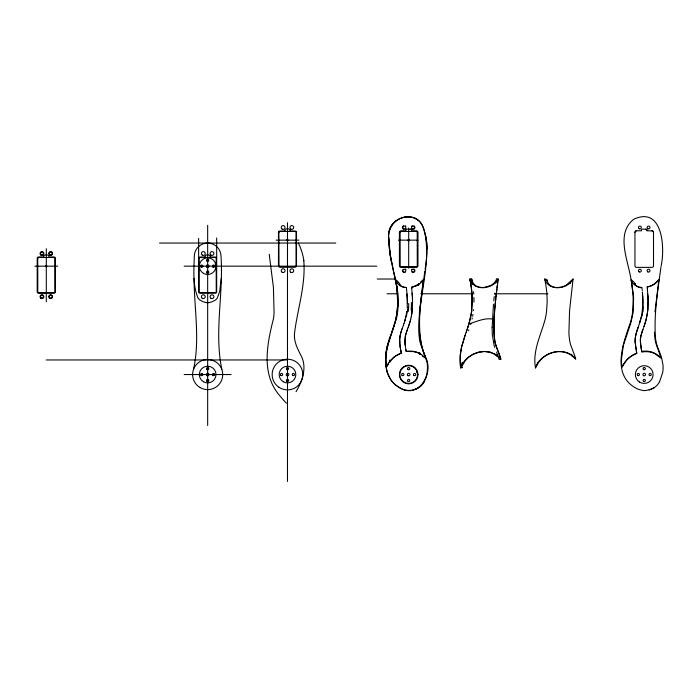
<?xml version="1.0" encoding="UTF-8"?>
<svg xmlns="http://www.w3.org/2000/svg" width="698" height="698" viewBox="0 0 698 698"><rect width="100%" height="100%" fill="white"/><g stroke="black" fill="none" stroke-linecap="round" stroke-linejoin="round"><path stroke-width="1.05" d="M404.997 343.163L405.678 334.674M407.344 302.539L407.335 301.004M412.544 301.92L412.335 308.429M460.017 360.849L460.165 356.608M648.067 300.157L647.823 309.162M473.968 302.138L473.898 297.409M642.884 302.487L642.858 304.433M407.344 302.775L407.196 307.321M388.716 237.023C386.352 216.781 418.259 207.917 423.826 229.232C435.351 271.635 406.707 317.258 426.225 358.606C433.327 374.73 418.442 398.218 400.626 388.324M404.849 340.24L404.857 340.022A19.753 19.649 -38.5 0 1 404.962 338.46L404.988 338.076M492.142 327.196L493.469 304.206M407.335 303.49L407.344 301.501M642.875 303.482L642.867 300.533M388.891 234.554C388.838 217.924 413.74 209.435 421.958 224.869C428.624 238.646 427.516 254.578 425.082 269.254M424.803 271.208C421.077 300.986 414.141 332.806 426.871 361.25C428.528 369.792 426.906 379.921 420.51 386.238C415.101 390.845 406.969 391.944 400.722 388.376M398.209 303.298L398.13 306.038M638.548 326.324L641.689 315.671L642.858 304.468M206.407 302.609A17.59 17.59 0 0 1 202.909 301.615L200.056 300.14A8.804 8.804 0 0 1 198.014 298.029C192.526 285.037 193.922 270.187 194.306 256.393A13.349 13.349 0 0 1 207.664 243.044A13.349 13.349 0 0 1 221.013 256.393C223.596 294.085 214.059 332.1 221.833 369.416M494.01 321.953L493.992 332.728A83.298 83.298 0 0 0 494.175 335.895L494.821 340.956A36.811 36.811 0 0 0 495.597 344.271L496.278 346.444M642.849 304.947L642.762 306.893M634.744 283.562L635.136 284.391M494.018 321.63L494.175 318.148M633.182 306.003L633.06 294.059L631.428 281.434A112.736 112.736 0 0 0 630.94 279.017C628.069 260.249 615.392 233.402 633.889 219.172C662.952 205.849 665.185 248.558 661.032 266.435M393.384 270.484L389.763 252.118L388.707 237.215L390.365 256.175L396.892 287.803L397.72 304.188L396.857 313.847L395.478 320.6L386.832 348.311L385.724 356.399L385.715 364.522L387.198 372.435L390.801 379.948L394.815 384.476L400.565 388.297M494.193 317.826L494.716 309.921M221.249 278.31L219.748 291.241L217.314 298.029A8.804 8.804 0 0 1 215.272 300.14L212.428 301.632A17.59 17.59 0 0 1 208.92 302.609M647.866 308.603L648.093 302.321M494.769 309.284L495.842 297.915M647.831 309.074L647.779 309.65M654.968 312.023L658.886 279.741A16.316 13.585 -8.4 0 1 647.081 286.878M460.218 355.901L461.605 346.801L464.406 337.291M400.722 333.094L399.675 339.289L400.129 346.374M647.788 309.546L647.482 312.399M412.221 309.895L411.995 311.989M635.302 337.998L635.293 338.111A25.486 25.372 -31.8 0 0 635.189 340.58A31.349 31.183 -38.1 0 0 635.241 342.273L635.991 348.572M647.761 309.895L647.517 312.146M412.204 310.017L412.012 311.875M493.791 300.812L494.236 296.571M468.585 325.242L471.639 311.448L472.014 294.643A109.019 109.019 0 0 0 470.339 281.434L469.859 279.026L471.551 278.668L472.59 284.243M473.471 310.627L473.567 309.685M471.639 311.43L472.214 302.949A105.913 105.913 0 0 0 469.824 279.034C473.488 291.694 493.085 289.443 498.154 279.026L496.435 278.79L495.868 283.022M546.551 311.43L547.119 302.949A105.913 105.913 0 0 0 544.728 279.034L546.647 279.453L548.157 283.327L550.53 285.744L553.706 287.131L557.353 287.585L561.672 287.061L565.738 285.517L573.067 279.026L569.577 310.549L568.905 332.728A83.298 83.298 0 0 0 569.088 335.895L569.516 339.682A37.474 37.474 0 0 0 570.79 345.24L573.922 353.546A59.618 59.618 0 0 1 575.693 358.973M495.973 296.659L496.854 289.094M399.797 337.658L400.111 335.607M494.524 294.024L494.62 293.177M406.829 311.352L405.704 317.677M497.002 287.838L497.325 285.316M411.942 312.407L411.567 314.92M497.482 284.06L497.814 281.538M420.597 281.983L423.346 279.741L419.454 311.709L418.852 332.388A79.206 79.206 0 0 0 419.053 335.485L419.489 339.184A36.235 36.235 0 0 0 420.772 344.62L423.913 352.778A55.823 55.823 0 0 1 425.675 358.179L422.133 355.849M497.979 280.282L498.154 279.026C495.763 299.119 492.535 319.466 494.612 339.725A37.474 37.474 0 0 0 495.877 345.24L500.78 358.973L496.112 354.636L490.572 352.176L484.543 351.434L478.418 352.246L472.572 354.462L467.398 357.917L463.271 362.445L460.584 367.907L462.294 367.619M647.447 312.678L646.095 319.754L643.678 327.423M411.872 312.948L411.794 313.481M570.362 282.978L570.292 283.44M647.378 313.219L646.235 319.178M660.901 267.36C657.769 291.066 653.607 315.034 655.596 339.001A42.273 42.273 0 0 0 657.987 348.145L660.046 353.406A61.564 61.564 0 0 1 661.774 358.606L662.943 364.644A27.597 27.597 0 0 1 662.603 372.819L659.575 381.701M640.59 337.596L641.828 332.684M411.759 313.751L411.672 314.283M418.713 283.685L418.451 285.316M418.87 283.824L418.626 285.342M405.084 337.352L405.215 336.611M411.628 314.58L411.471 315.505M472.956 314.37L472.633 316.238M411.262 316.604L411.427 315.74M634.953 232.347L635.407 231.239L636.515 230.785L641.453 230.785L641.453 230.174A1.038 1.038 0 0 1 642.5 229.136L646.348 229.214L647.002 230.785L652.525 230.898L653.511 232.347L653.511 265.816A1.562 1.562 0 0 1 651.949 267.378L636.515 267.378A1.562 1.562 0 0 1 634.953 265.816L634.953 232.347A1.562 1.562 0 0 1 636.515 230.785M405.233 336.549L405.259 336.427A28.461 28.382 3.6 0 1 405.782 334.351L406.062 333.391M411.218 316.857L410.721 319.091M641.654 315.845L639.534 323.532M406.062 316.107L405.922 316.726M400.19 335.232L400.408 334.29M472.066 319.012L472.267 318.087M193.494 369.416C200.195 339.446 194.149 308.621 194.079 278.31M391.081 334.072C383.987 351.635 380.75 377.705 400.46 388.245M470.216 319.448L470.382 318.759A68.936 68.936 0 0 0 471.63 311.43M405.538 318.358L405.721 317.607M470.138 319.789L466.203 332.204M410.546 319.789L410.694 319.178L410.049 321.621A73.107 72.069 83.4 0 1 409.604 323.165M646.165 319.483L645.118 323.183M405.503 318.515L405.32 319.213M405.416 318.829L405.233 319.518M400.652 333.356L401.071 331.908M405.25 319.475L403.959 323.628M405.704 334.586L405.861 334.045M405.154 319.797L404.674 321.42M410.058 321.586L409.089 324.692M470.635 324.5L470.906 323.593M400.914 332.423L401.149 331.655M636.532 332.169L637.606 328.941M409.586 323.157L409.255 324.177M401.193 331.524L401.516 330.538M406.131 333.155L406.506 332.021M644.961 323.671L644.542 324.945M468.48 325.582L467.468 328.601M406.411 332.3L406.742 331.349M408.854 325.399L409.063 324.762M401.586 330.337L402.188 328.601M642.003 332.161L642.745 330.041M403.95 323.654L403.287 325.556M408.784 325.582L408.487 326.446M408.749 325.704L408.4 326.69M642.23 331.48L641.575 333.469A40.763 40.632 40.6 0 0 641.253 334.595L641.218 334.674A27.048 26.978 22 0 0 640.773 336.549L640.668 337.099A24.081 24.002 -16.5 0 0 640.494 342.692L640.843 345.754M406.646 331.602L406.96 330.712M644.289 325.704L644.036 326.428M401.847 329.569L402.1 328.845M464.641 336.619L465.112 335.284M642.326 331.218L642.5 330.712M406.873 330.965L407.082 330.372M466.77 330.608L467.119 329.604M468.55 330.773L468.864 329.884M391.744 332.204C399.657 313.149 399.082 291.694 393.768 272.046M407.004 330.599L407.501 329.194M408.374 326.786L408.051 327.667M465.54 334.072L461.282 348.311A66.406 66.406 0 0 0 460.235 355.648L460.584 367.907L460.401 366.703M465.348 334.612L466.412 331.611M637.728 328.601L638.112 327.536M642.579 330.486L642.875 329.665M637.902 328.112L636.402 332.606A28.321 28.164 -39.8 0 0 635.136 342.195M402.362 328.112L403.104 326.062M407.484 329.264L407.99 327.859M638.461 326.577L638.085 327.598M643.399 328.208L642.823 329.814M535.497 367.907C540.514 352.019 564.848 345.048 575.684 358.973C563.408 345.37 542.014 352.054 535.497 367.907C532.356 350.701 541.081 334.892 545.286 318.759A68.936 68.936 0 0 0 546.543 311.43M495.72 280.954L493.791 283.405L490.825 285.517L483.522 287.559L479.299 287.253L475.617 285.744L473.253 283.327L471.735 279.453L472.372 282.524M573.067 279.026C568.015 289.434 548.358 291.712 544.763 279.026M296.031 391.726C302.234 381.448 307.033 368.143 301.527 356.547C297.601 348.965 293.212 340.877 294.669 332.004C297.749 308.368 305.715 284.959 303.805 260.895M423.346 279.741L420.667 283.048L416.095 285.953M625.408 361.939L621.953 367.052A43.197 43.197 0 0 1 621.438 359.714L623.27 345.615L630.704 323.401L632.999 313.201L633.627 297.47L631.21 279.959L632.737 280.893M398.104 306.038A68.587 68.587 0 0 1 396.455 318.654L388.664 342.273L386.736 350.37L385.881 359.365L386.413 367.052L388.734 363.928M658.886 279.741L654.41 283.824A15.251 13.55 -3.9 0 1 647.125 287.096M394.239 356.879L389.563 361.433A22.484 19.247 -18.2 0 0 386.448 367.061M413.26 286.799L411.611 287.218A18.392 15.81 -4.7 0 0 416.043 285.866M469.004 323.889C477.109 321.49 485.476 317.136 494.114 319.414M649.096 389.842A23.427 23.427 0 0 0 652.028 388.769L654.192 387.634L651.487 389.004A23.819 23.819 0 0 1 649.096 389.842L645.318 390.54A13.48 13.48 0 0 1 642.727 390.461L638.461 389.318A30.59 30.59 0 0 1 636.593 388.524C610.497 374.782 623.584 342.238 630.887 321.097A73.822 73.822 0 0 0 633.156 306.003M208.911 302.592L208.301 302.679A5.139 5.139 0 0 1 207.027 302.696L206.407 302.592M406.21 351.452L412.911 351.574L416.767 352.359A19.937 18.096 -16.9 0 1 421.531 354.584L425.667 358.179M284.801 231.047L279.767 231.047A1.3 1.3 0 0 0 278.467 232.347L278.467 265.816A1.3 1.3 0 0 0 279.767 267.116L295.202 267.116A1.3 1.3 0 0 0 296.502 265.816L296.502 232.347A1.3 1.3 0 0 0 295.202 231.047L290.176 231.047M276.076 240.147L298.892 240.147M398.366 240.147L417.928 240.147M159.493 243.044L335.773 243.044M204.976 257.056L199.942 257.056A1.3 1.3 0 0 0 198.642 258.356M210.351 257.056L215.377 257.056A1.3 1.3 0 0 1 216.677 258.356M34.9 266.165L57.716 266.165M184.167 266.165L376.807 266.165M377.26 279.026L395.618 279.026M387.058 293.779L397.93 293.779M420.746 293.779L473.986 293.779M494.629 293.779L547.878 293.779M500.902 359.426L499.105 359.426L497.229 353.755M46.242 359.959L287.489 359.959M184.167 374.547L231.151 374.547M417.552 374.547A8.865 8.865 0 0 1 404.255 382.225A8.865 8.865 0 0 1 404.255 366.869A8.865 8.865 0 0 1 417.552 374.547L417.989 374.547A9.301 9.301 0 0 0 404.063 366.485A9.301 9.301 0 0 0 404.046 382.591A9.301 9.301 0 0 0 418.006 374.547M655.727 354.366L661.207 358.179L656.617 345.51M634.901 283.528L635.224 283.816A15.653 15.653 0 0 1 634.683 283.179L633.252 281.39M399.291 283.362L398.584 282.454M398.296 282.088L398.017 281.73A6.587 6.587 0 0 0 395.679 279.942L397.363 283.187M496.592 352.167L496.906 352.961M498.093 351.181L496.487 347.046M498.32 351.775L499.009 353.546A59.618 59.618 0 0 1 500.78 358.973M571.645 354.191L572.386 356.713M496.959 354.881L497.482 356.713L493.791 353.842L489.42 352.106L484.333 351.495L479.151 352.097L473.802 353.938L469.004 356.896L465.339 360.534L462.73 364.958L462.425 362.532M399.596 284.391L399.945 285.683M399.684 283.816L400.163 285.63M420.013 354.427L420.022 354.462A39.062 39.062 0 0 0 419.533 352.717M546.647 279.453L546.927 280.779M472.459 282.96L472.581 283.589M641.811 351.792L641.349 349.175M636.655 352.516L636.768 353.136A22.153 19.736 -15.2 0 0 625.364 361.913M641.689 351.129L641.75 351.46A19.239 17.947 -24 0 1 655.963 354.052M636.663 352.56L636.332 350.675M636.611 352.289L636.375 350.946M401.053 352.211L400.896 351.312M641.637 350.85L641.541 350.274M406.053 350.571L406.21 351.46A19.614 18.305 -24 0 1 420.466 353.973M406.079 350.736L405.922 349.846M405.974 350.134L405.18 344.864M400.8 350.728L401.228 353.136A22.353 19.919 -15.2 0 0 389.807 361.904M635.878 347.84L636.34 350.728M400.739 350.405L400.835 350.946M641.436 349.698L641.104 347.604M400.774 350.588L400.617 349.619M400.678 350.038L400.408 348.328M641.305 348.86L641.165 348.005M636.105 349.332L636.026 348.791M537.635 364.958L537.338 362.532M641.113 347.639L640.877 346.068M400.434 348.468L400.32 347.7M269.219 254.281L273.415 287.34L274.078 312.652A81.404 81.404 0 0 1 273.529 318.41C267.011 344.175 260.616 374.817 280.64 396.717A75.471 75.471 0 0 0 286.424 403.174M400.355 347.953L400.233 347.107M640.973 346.714L640.816 345.597M635.843 347.578L635.704 346.636M400.268 347.342L400.155 346.548M400.155 346.566L400.094 346.103M635.616 345.929L635.241 342.186M405.224 345.17L405.119 344.306M640.729 344.908L640.398 340.999A19.963 19.902 -17.6 0 1 640.563 337.588M405.172 344.733L405.076 343.922M399.98 345.144L399.919 344.672M460.287 365.804L460.026 361.564M411.654 287.646L411.741 288.492M405.032 343.547L404.953 342.718A29.15 28.993 32.4 0 1 404.875 340.572M647.212 287.846L647.264 288.353M642.073 288.675L642.099 288.955M647.316 288.859L647.412 289.871M411.724 288.353L412.396 296.746M642.177 289.731L642.247 290.516M647.447 290.228L647.718 293.439M642.378 291.939L642.457 292.881M473.523 291.747L473.61 292.689M399.788 343.294L399.727 342.596M642.465 292.959L642.544 293.963M407.039 294.451L406.419 287.646L402.947 286.974L399.858 285.508A11.29 10.252 -6.4 0 1 397.371 283.179M412.16 293.204L412.213 293.902M642.544 293.928L642.614 294.975M647.753 293.902L647.788 294.416M412.23 294.137L412.282 294.826M407.004 293.928L407.309 299.852M647.788 294.364L648.076 300.707M407.056 294.696L407.109 295.429M642.614 294.94L642.684 296.022M412.291 295.062L412.378 296.414M647.849 295.289L647.875 295.743M407.117 295.673L407.152 296.161M399.718 342.421L399.692 341.95A32.125 31.96 -39.7 0 1 399.649 341.235M642.675 295.917L642.858 299.904M642.701 296.318L642.779 297.828M647.901 296.188L647.927 296.633M407.161 296.397L407.239 297.81M412.387 296.633L412.431 297.409M647.953 297.086L648.049 299.721M412.422 297.304L412.544 301.824M654.384 332.074L654.942 338.574A37.317 37.317 0 0 0 656.609 345.51M412.448 297.967L412.535 300.594M407.257 298.308L407.335 300.899M642.814 298.779L642.832 299.25M399.666 341.235L399.649 340.72M642.849 299.721L642.884 302.068M407.318 299.992L407.335 301.135M648.084 301.606L648.093 302.051M408.688 228.106L408.688 268.163M290.089 230.959C290.804 228.045 284.173 228.054 284.889 230.959M287.489 222.688L287.489 481.437M216.677 237.974L216.677 291.825A1.3 1.3 0 0 1 215.377 293.125L199.942 293.125A1.3 1.3 0 0 1 198.642 291.825L198.642 238.428M210.264 256.969C210.971 254.081 204.348 254.063 205.064 256.969M207.664 225.306L207.664 425.483M46.312 248.706L46.312 301.754M462.181 367.637A52.271 52.271 0 0 1 461.771 362.925M405.119 272.412A1.911 1.911 0 0 1 402.633 269.847M405.337 269.027A1.911 1.911 0 0 1 405.913 269.559M414.691 269.725A1.911 1.911 0 0 1 412.213 272.386M411.497 269.515A1.911 1.911 0 0 1 411.925 269.105M414.01 269.027A1.911 1.911 0 0 1 414.324 269.262M405.913 228.604A1.911 1.911 0 0 1 404.988 229.302M403.758 229.31A1.911 1.911 0 0 1 402.694 226.562M403.06 226.1A1.911 1.911 0 0 1 403.54 225.777M405.294 225.838A1.911 1.911 0 0 1 405.878 226.353M414.664 226.518A1.911 1.911 0 0 1 413.661 229.302M412.431 229.31A1.911 1.911 0 0 1 411.497 228.647M411.471 226.396A1.911 1.911 0 0 1 412.213 225.777M413.966 225.838A1.911 1.911 0 0 1 414.28 226.065M416.453 371.476A8.35 8.35 0 0 1 416.715 372.252M298.308 242.948A59.932 59.932 0 0 1 303.909 260.886M411.445 302.522A76.893 70.681 -83.6 0 1 411.113 309.921M412.239 308.42A68.352 62.34 -83.5 0 1 412.117 309.886M418.791 283.746A14.737 13.061 -4.1 0 1 413.19 286.599M394.309 356.957A24.823 21.647 -15.7 0 1 401.263 353.205M406.402 287.55A13.079 12.006 -4.9 0 1 404.831 287.297M399.657 340.624A25.556 25.425 -39 0 1 399.762 338.111M407.178 311.561A57.602 56.983 88.2 0 1 406.472 315.924M408.731 303.499A69.181 66.746 -87.1 0 1 408.243 311.421M407.824 307.356A65.472 63.483 -87.4 0 1 407.458 311.413M389.833 361.939A35.711 35.711 0 0 1 389.676 360.665M395.583 279.977A105.625 105.625 0 0 1 398.296 303.298M424.279 381.832A16.804 16.804 0 0 1 414.778 389.458M425.71 377.697A45.152 45.152 0 0 1 425.291 378.874M427.542 366.686A26.821 26.821 0 0 1 427.368 370.769M421.138 344.271A36.811 36.811 0 0 1 420.371 340.956M425.815 236.718A66.502 66.502 0 0 1 427.019 248.942M413.879 217.759A15.696 15.696 0 0 1 417.744 220.001M404.988 216.764A17.345 17.345 0 0 1 409.665 216.685M389.388 231.378A19.727 19.727 0 0 1 395.81 220.996M389.789 252.118A117.613 117.613 0 0 1 388.699 239.728M391.447 262.073A147.051 147.051 0 0 1 389.894 253.069M395.565 279.811A108.67 108.67 0 0 1 397.555 294.643M387.643 344.795A64.05 64.05 0 0 0 386.352 350.972A66.476 66.476 0 0 0 385.724 356.399M419.725 352.656A39.201 39.193 0 0 1 420.196 354.366M404.788 287.515A9.728 9.371 -44.9 0 1 399.448 284.522M390.025 361.913A35.842 35.842 0 0 1 389.816 360.011M492.151 327.196A98.078 98.078 0 0 0 492.369 334.874L494.018 344.952A39.577 39.577 0 0 0 494.76 347.395M641.846 352.036A21.149 18.881 -15.1 0 1 661.303 358.1M622.075 367.087A23.715 20.277 -18.5 0 1 636.89 353.45M631.742 281.277A13.655 12.442 -8.3 0 1 631.21 279.959M634.883 284.627A10.461 10.069 -42.4 0 0 641.924 287.838L641.951 287.506A12.468 11.133 -4.1 0 1 631.559 281.364M642.718 311.561A57.602 56.992 88.2 0 1 642.012 315.924M643.408 306.928A65.848 63.701 -87.2 0 1 643.024 311.334M636.602 332.187A42.212 41.496 -55.8 0 0 636.244 333.435A28.295 27.972 -51.3 0 0 635.389 338.007M659.549 381.684A15.557 15.557 0 0 1 654.218 387.678M651.949 230.785A1.562 1.562 0 0 1 653.511 232.347M645.964 229.136A1.038 1.038 0 0 1 647.002 230.174M45.614 266.104C46.801 268.564 47.473 263.914 45.614 266.104M206.974 266.104C208.187 268.582 208.754 263.896 206.974 266.104M286.799 240.095C287.899 242.538 288.745 238.001 286.808 240.025M407.998 240.095C409.107 242.538 409.953 238.001 408.007 240.025M37.727 258.277L37.823 292.226L38.591 292.698L54.427 292.602L54.889 291.825L54.793 257.963L54.025 257.492L38.591 257.492L37.727 258.277M43.712 256.114L43.704 256.969L38.591 256.969A1.387 1.387 0 0 0 37.203 258.356L37.203 291.825A1.387 1.387 0 0 0 38.591 293.212L54.025 293.212A1.387 1.387 0 0 0 55.412 291.825L55.412 258.356A1.387 1.387 0 0 0 54.025 256.969L48.912 256.969C49.497 254.36 44.611 254.238 43.721 256.035M199.078 258.277L199.174 292.226L199.942 292.698L215.778 292.602L216.249 291.825L216.153 257.963L215.377 257.492L199.942 257.492L199.078 258.277M278.903 232.268L278.999 266.217L279.767 266.68L295.603 266.584L296.074 265.816L296.013 232.024L295.28 231.483L279.767 231.474L278.903 232.268M400.111 232.268L400.207 266.217L400.975 266.68L416.802 266.584L417.273 265.816L417.212 232.024L416.409 231.474L400.975 231.474L400.111 232.268M410.424 229.136L406.96 229.136A1.038 1.038 0 0 0 405.913 230.174L405.913 230.785L400.975 230.785A1.562 1.562 0 0 0 399.413 232.347L399.413 265.816A1.562 1.562 0 0 0 400.975 267.378L416.409 267.378A1.562 1.562 0 0 0 417.971 265.816L417.971 232.347A1.562 1.562 0 0 0 416.409 230.785L411.462 230.785L411.462 230.174A1.038 1.038 0 0 0 410.424 229.136M412.309 271.897A1.431 1.431 0 0 0 414.455 270.658A1.431 1.431 0 0 0 412.309 269.419A1.431 1.431 0 0 0 412.309 271.897M403.636 271.897A1.431 1.431 0 0 0 405.782 270.658A1.431 1.431 0 0 0 403.636 269.419A1.431 1.431 0 0 0 403.636 271.897M412.309 228.735A1.431 1.431 0 0 0 414.455 227.496A1.431 1.431 0 0 0 412.309 226.257A1.431 1.431 0 0 0 412.309 228.735M403.636 228.735A1.431 1.431 0 0 0 405.782 227.496A1.431 1.431 0 0 0 403.636 226.257A1.431 1.431 0 0 0 403.636 228.735M408.042 375.672A1.3 1.3 0 0 0 409.988 374.547A1.3 1.3 0 0 0 408.042 373.421A1.3 1.3 0 0 0 408.042 375.672M408.129 369.608A1.126 1.126 0 0 0 409.813 368.631A1.126 1.126 0 0 0 408.129 367.654A1.126 1.126 0 0 0 408.129 369.608M408.129 381.448A1.126 1.126 0 0 0 409.813 380.471A1.126 1.126 0 0 0 408.129 379.494A1.126 1.126 0 0 0 408.129 381.448M402.205 375.524A1.126 1.126 0 0 0 403.898 374.547A1.126 1.126 0 0 0 402.205 373.57A1.126 1.126 0 0 0 402.205 375.524M414.045 375.524A1.126 1.126 0 0 0 415.738 374.547A1.126 1.126 0 0 0 414.045 373.57A1.126 1.126 0 0 0 414.045 375.524M200.003 387.53A15.068 15.068 0 0 0 222.732 374.695A15.068 15.068 0 0 0 200.256 361.424A15.068 15.068 0 0 0 200.003 387.53M202.289 298.273A1.911 1.911 0 0 0 205.229 296.772A1.911 1.911 0 0 0 202.464 294.975A1.911 1.911 0 0 0 202.289 298.273M210.962 298.273A1.911 1.911 0 0 0 213.902 296.772A1.911 1.911 0 0 0 211.136 294.975A1.911 1.911 0 0 0 210.962 298.273M202.315 255.128A1.911 1.911 0 0 0 205.229 253.583A1.911 1.911 0 0 0 202.437 251.821A1.911 1.911 0 0 0 202.315 255.128M203.493 273.389A8.35 8.35 0 0 0 216.005 266.165A8.35 8.35 0 0 0 203.493 258.932A8.35 8.35 0 0 0 203.493 273.389M207.009 267.29A1.3 1.3 0 0 0 208.964 266.165A1.3 1.3 0 0 0 207.009 265.039A1.3 1.3 0 0 0 207.009 267.29M201.181 267.142A1.126 1.126 0 0 0 202.874 266.165A1.126 1.126 0 0 0 201.181 265.188A1.126 1.126 0 0 0 201.181 267.142M207.097 273.058A1.126 1.126 0 0 0 208.789 272.08A1.126 1.126 0 0 0 207.097 271.103A1.126 1.126 0 0 0 207.097 273.058M207.009 375.672A1.3 1.3 0 0 0 208.964 374.547A1.3 1.3 0 0 0 207.009 373.421A1.3 1.3 0 0 0 207.009 375.672M207.009 369.556A1.126 1.126 0 0 0 208.789 368.736A1.126 1.126 0 0 0 207.193 367.61A1.126 1.126 0 0 0 207.009 369.556M207.009 381.387A1.126 1.126 0 0 0 208.789 380.567A1.126 1.126 0 0 0 207.193 379.442A1.126 1.126 0 0 0 207.009 381.387M203.493 381.78A8.35 8.35 0 0 0 216.005 374.547A8.35 8.35 0 0 0 203.493 367.323A8.35 8.35 0 0 0 203.493 381.78M201.181 375.524A1.126 1.126 0 0 0 202.874 374.547A1.126 1.126 0 0 0 201.181 373.57A1.126 1.126 0 0 0 201.181 375.524M213.021 375.524A1.126 1.126 0 0 0 214.705 374.547A1.126 1.126 0 0 0 213.021 373.57A1.126 1.126 0 0 0 213.021 375.524M207.097 261.218A1.126 1.126 0 0 0 208.789 260.241A1.126 1.126 0 0 0 207.097 259.272A1.126 1.126 0 0 0 207.097 261.218M213.021 267.142A1.126 1.126 0 0 0 214.705 266.165A1.126 1.126 0 0 0 213.021 265.188A1.126 1.126 0 0 0 213.021 267.142M210.979 255.128A1.911 1.911 0 0 0 213.902 253.583A1.911 1.911 0 0 0 211.11 251.821A1.911 1.911 0 0 0 210.979 255.128M292.846 375.524A1.126 1.126 0 0 0 294.53 374.547A1.126 1.126 0 0 0 292.846 373.57A1.126 1.126 0 0 0 292.846 375.524M281.006 375.524A1.126 1.126 0 0 0 282.699 374.547A1.126 1.126 0 0 0 281.006 373.57A1.126 1.126 0 0 0 281.006 375.524M283.318 381.78A8.35 8.35 0 0 0 295.83 374.547A8.35 8.35 0 0 0 283.318 367.323A8.35 8.35 0 0 0 283.318 381.78M286.834 381.387A1.126 1.126 0 0 0 288.614 380.567A1.126 1.126 0 0 0 287.018 379.442A1.126 1.126 0 0 0 286.834 381.387M286.922 369.608A1.126 1.126 0 0 0 288.614 368.631A1.126 1.126 0 0 0 286.922 367.654A1.126 1.126 0 0 0 286.922 369.608M286.834 375.672A1.3 1.3 0 0 0 288.789 374.547A1.3 1.3 0 0 0 286.834 373.421A1.3 1.3 0 0 0 286.834 375.672M278.982 387.311A15.339 15.339 0 0 0 302.792 375.533A15.339 15.339 0 0 0 280.683 360.805A15.339 15.339 0 0 0 278.982 387.311M290.804 229.11A1.911 1.911 0 0 0 293.727 227.574A1.911 1.911 0 0 0 290.935 225.812A1.911 1.911 0 0 0 290.804 229.11M282.14 229.11A1.911 1.911 0 0 0 285.054 227.574A1.911 1.911 0 0 0 282.262 225.812A1.911 1.911 0 0 0 282.14 229.11M290.787 272.264A1.911 1.911 0 0 0 293.727 270.763A1.911 1.911 0 0 0 290.961 268.966A1.911 1.911 0 0 0 290.787 272.264M282.114 272.264A1.911 1.911 0 0 0 285.054 270.763A1.911 1.911 0 0 0 282.289 268.966A1.911 1.911 0 0 0 282.114 272.264M40.938 298.273A1.911 1.911 0 0 0 43.878 296.772A1.911 1.911 0 0 0 41.103 294.975A1.911 1.911 0 0 0 40.938 298.273M49.602 298.273A1.911 1.911 0 0 0 52.551 296.772A1.911 1.911 0 0 0 49.776 294.975A1.911 1.911 0 0 0 49.602 298.273M40.955 255.128A1.911 1.911 0 0 0 43.878 253.583A1.911 1.911 0 0 0 41.077 251.821A1.911 1.911 0 0 0 40.955 255.128M49.628 255.128A1.911 1.911 0 0 0 52.551 253.583A1.911 1.911 0 0 0 49.75 251.821A1.911 1.911 0 0 0 49.628 255.128M41.173 254.7A1.431 1.431 0 0 0 43.398 253.61A1.431 1.431 0 0 0 41.348 252.222A1.431 1.431 0 0 0 41.173 254.7M49.846 254.7A1.431 1.431 0 0 0 52.071 253.61A1.431 1.431 0 0 0 50.02 252.222A1.431 1.431 0 0 0 49.846 254.7M41.173 297.863A1.431 1.431 0 0 0 43.398 296.781A1.431 1.431 0 0 0 41.348 295.385A1.431 1.431 0 0 0 41.173 297.863M49.846 297.863A1.431 1.431 0 0 0 52.071 296.781A1.431 1.431 0 0 0 50.02 295.385A1.431 1.431 0 0 0 49.846 297.863M639.176 228.735A1.431 1.431 0 0 0 641.322 227.496A1.431 1.431 0 0 0 639.176 226.257A1.431 1.431 0 0 0 639.176 228.735M647.849 228.735A1.431 1.431 0 0 0 649.995 227.496A1.431 1.431 0 0 0 647.849 226.257A1.431 1.431 0 0 0 647.849 228.735M639.176 271.897A1.431 1.431 0 0 0 641.322 270.658A1.431 1.431 0 0 0 639.176 269.419A1.431 1.431 0 0 0 639.176 271.897M647.849 271.897A1.431 1.431 0 0 0 649.995 270.658A1.431 1.431 0 0 0 647.849 269.419A1.431 1.431 0 0 0 647.849 271.897M643.582 375.672A1.3 1.3 0 0 0 645.528 374.547A1.3 1.3 0 0 0 643.582 373.421A1.3 1.3 0 0 0 643.582 375.672M643.347 369.329A1.126 1.126 0 0 0 645.275 369.05A1.126 1.126 0 0 0 644.062 367.514A1.126 1.126 0 0 0 643.347 369.329M643.669 381.448A1.126 1.126 0 0 0 645.353 380.471A1.126 1.126 0 0 0 643.669 379.494A1.126 1.126 0 0 0 643.669 381.448M637.745 375.524A1.126 1.126 0 0 0 639.438 374.547A1.126 1.126 0 0 0 637.745 373.57A1.126 1.126 0 0 0 637.745 375.524M649.585 375.524A1.126 1.126 0 0 0 651.278 374.547A1.126 1.126 0 0 0 649.585 373.57A1.126 1.126 0 0 0 649.585 375.524M639.447 382.015A8.865 8.865 0 0 0 653.084 374.966A8.865 8.865 0 0 0 640.162 366.677A8.865 8.865 0 0 0 639.447 382.015"/></g></svg>
